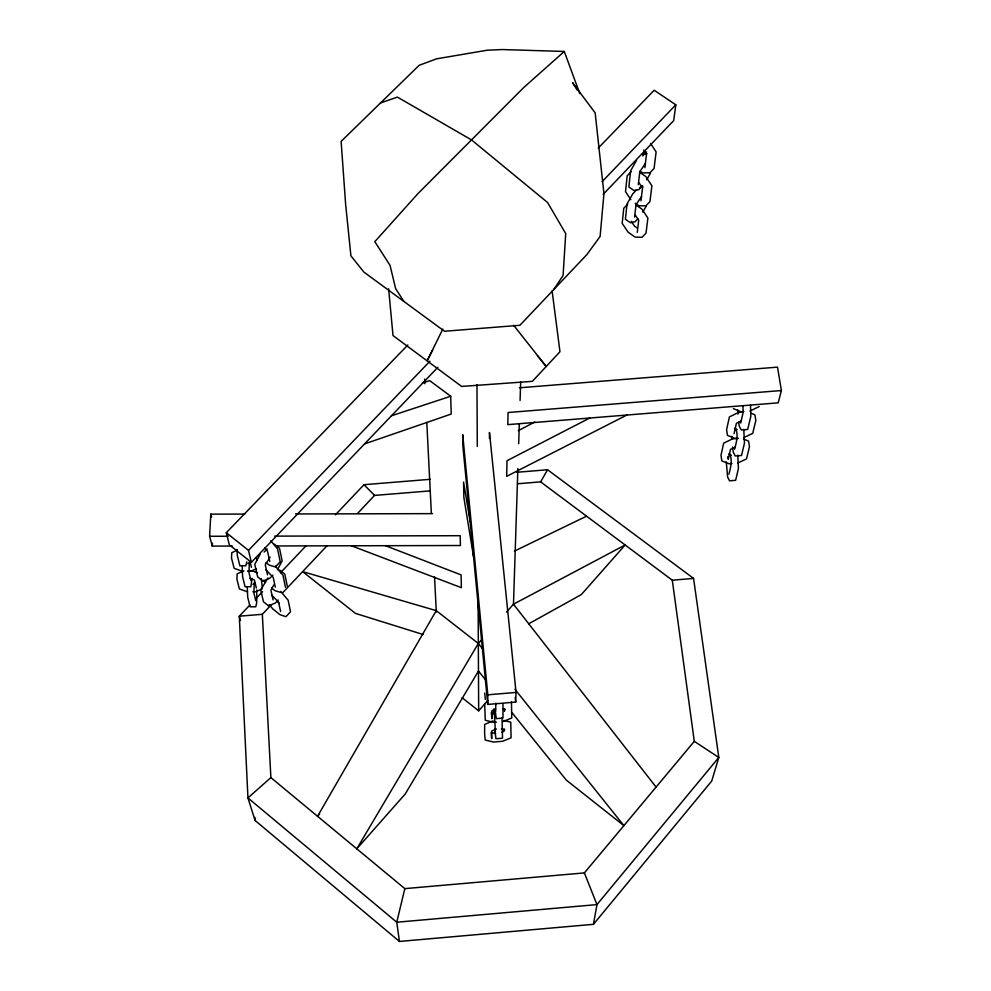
<?xml version="1.0" encoding="UTF-8"?>
<svg xmlns="http://www.w3.org/2000/svg" width="991" height="991" viewBox="0 0 991 991"><rect width="100%" height="100%" fill="white"/><g stroke="black" fill="none" stroke-linecap="round" stroke-linejoin="round"><path stroke-width="1.49" d="M484.686 704.006L485.268 720.234L493.791 722.365L496.454 722.142M487.758 704.44L487.82 694.815L462.698 434.628L462.921 446.557L487.758 704.44L515.679 702.074L516.051 692.424L489.48 432.472L489.443 438.443M493.543 713.929L493.605 709.048M495.376 731.618L494.274 711.278M495.673 711.34L495.797 703.115M504.085 728.794L504.01 731.358L501.719 732.299M504.53 711.352L504.605 708.664M513.474 604.448L517.872 468.483M518.677 443.757L519.321 423.677M520.077 400.5L520.684 381.956M262.293 587.601L261.327 578.732M252.073 578.249L250.872 586.722L245.099 586.734L242.609 576.762L242.2 566.84M232.315 546.053L212.272 546.103L212.433 543.167M212.272 546.103L209.609 536.28L210.798 514.156L244.678 514.081M634.599 217.116L636.024 204.641L641.499 196.664M638.291 184.76L639.79 171.666L645.401 163.478M637.275 232.389L638.712 220.2L635.417 215.295M640.991 200.801L642.49 188.017L639.133 182.939M644.893 167.64L646.466 154.212L643.716 150.025M598.217 148.117L654.184 90.255L675.812 104.811L673.707 120.605L603.135 194.397M249.868 605.043L239.302 616.191L247.948 797.928L255.059 820.461L399.435 941.45L593.448 924.318L596.966 904.597L718.797 757.458L693.564 578.41L547.565 469.759L516.72 472.273M734.046 433.686L736.387 423.33L741.379 420.902M728.93 474.181C730.565 467.579 732.82 459.861 729.45 453.432M734.678 449.208C736.301 442.407 738.803 434.392 735.248 427.802M740.686 423.046L743.126 412.454L742.965 406.26M270.803 605.34L262.342 614.309L270.877 777.613L404.824 888.63L396.759 922.225L399.435 941.45M254.328 582.336L253.869 592.853L255.752 600.657M781.391 390.541L778.208 402.841L507.813 424.631L508.073 412.516L781.391 390.541L777.514 367.141L519.395 387.803M249.41 561.624L248.927 572.327L250.884 580.466M246.846 561.81L245.793 565.787L239.884 565.799L237.295 555.381L237.047 549.571M442.779 329.148L427.146 360.873L432.708 349.922M260.212 554.068L254.761 564.399L257.672 576.886L262.962 581.098L269.961 578.174L272.847 575.127M277.381 569.813L282.113 560.956L279.524 548.296L274.173 544.071M273.838 584.814L270.927 590.264L273.07 599.889M636.47 160.468L630.61 170.848L628.876 186.965L634.054 190.545L638.774 189.653L642.589 185.639M646.665 179.817L650.282 173.45M642.8 212.124L646.318 205.955M517.575 483.757L540.64 481.874L547.565 469.759M483.15 649.514L478.331 643.481L436.238 610.642L317.554 816.299L319.622 814.007M553.659 289.669L563.074 275.523L565.725 233.591L547.552 202.498L471.505 139.904L397.416 97.093L380.482 103.014M593.448 924.318L711.724 781.044L718.797 757.458L694.295 741.342L672.294 580.206L540.64 481.874M404.824 888.63L584.38 872.91L694.295 741.342M462.153 697.751L478.678 710.82L487.832 700.464M482.344 638.997L478.331 643.481L356.797 848.829L405.208 794.014L478.467 671.056L486.197 680.644M506.451 612.066L513.474 604.213L625.135 544.988L581.333 594.588L528.736 623.773M278.248 599.989L275.436 602.962L268.635 605.947L263.482 601.81L260.72 589.967L267.954 577.951M637.882 218.788L635.082 221.749L630.449 222.752L625.408 219.246L627.055 203.886L632.766 193.827L636.569 189.826M282.46 593.002L327.03 545.768M357.627 513.363L374.561 495.413L429.921 490.904M627.737 204.109L623.76 208.283L622.175 223.371L628.121 232.204L635.144 237.097L642.106 237.27L646.021 233.096L647.891 218.082L641.895 209.089L635.937 204.951M256.211 598.366L262.553 591.677M280.515 572.736L305.872 545.991M335.466 514.787L363.994 484.698L430.329 479.297M407.834 344.992L226.282 532.712L229.367 544.864L251.33 562.343L437.824 367.302M264.201 552.049L267.174 548.927M642.651 155.971L646.553 151.883M631.242 171.592L627.179 175.853L625.519 191.672L630.833 199.649M270.134 557.115L265.241 564.746L267.508 574.891M251.33 562.343L248.506 550.364L429.945 361.182M602.119 181.663L675.812 104.811M579.772 93.6L564.275 51.458L523.768 87.493L418.004 193.567L374.809 241.668L390.045 265.365L395.644 288.654L403.894 301.437M270.877 777.613L247.948 797.928L396.759 922.225L596.966 904.597L584.38 872.91M518.305 430.664L534.744 422.03M589.707 418.029L507.008 460.704L506.661 476.349L626.869 415.031M749.964 411.054L759.23 406.521M514.465 551.083L586.561 516.175M743.696 437.675L752.726 433.327L755.823 420.568L754.919 414.857L751.24 413.297M735.359 447.077L730.491 449.406L728.261 459.291L727.84 456.504M737.713 463.07L746.508 458.907L749.469 446.73L748.589 441.131L743.783 439.137M237.27 550.216L231.795 552.681L231.522 558.082L234.149 568.339L242.411 571.287M247.923 563.631L251.652 561.984M243.873 570.878L237.159 573.826L236.899 579.14L239.413 588.964L247.49 591.788M256.099 568.884L250.636 571.262L247.899 571.274M252.878 584.318L255.319 583.265M262.231 588.914L255.542 591.776L252.854 591.776M495.562 709.209L491.982 710.708L491.908 718.76L491.288 712.479L494.782 713.359M493.122 720.866L484.649 724.409L484.636 733.885L485.218 740.029L493.53 742.036L502.648 741.268L511.059 737.824L510.761 722.191L503.787 720.432M503.118 721.572L511.752 717.98L511.455 701.739M496.417 729.029L491.771 730.949L491.685 738.605L491.09 732.46L495.636 733.575M364.564 443.918L451.202 414.052L450.707 396.251L429.722 380.643L422.401 382.922M391.47 415.774L450.707 396.251M639.629 187.621L643.109 186.977M642.292 154.373L647.036 153.642M672.294 580.206L693.564 578.41M487.82 694.815L516.051 692.424M731.915 463.54L729.017 463.776L721.832 460.914L720.99 455.352L723.665 443.15L732.547 438.864L738.431 438.394M262.342 614.309L239.302 616.191L240.429 620.465M743.894 411.538L740.847 411.785L733.365 408.602M743.027 412.083L738.506 412.454L729.401 416.926L726.601 429.71L727.468 435.383L734.789 438.394L737.762 438.158M295.479 513.957L432.522 513.635M209.609 536.28L228.178 536.242M274.581 536.131L460.196 535.697L460.419 545.521L275.473 545.954M247.961 570.866L252.048 570.866L257.474 572.798M564.275 51.458L502.425 49.55L487.275 50.207L436.573 58.828L419.181 65.295L341.115 141.379L345.661 204.679L350.913 255.864L363.808 272.005L444.501 331.254L519.916 325.283L586.883 254.576L600.112 236.453L603.953 193.617L595.157 112.875L572.587 82.687L577.22 90.107M501.396 728.992L504.828 729.834M503.019 708.974L505.373 709.581M436.238 610.642L302.639 571.621L355.472 613.404L422.984 634.463M280.787 592.457L274.792 590.574L271.633 588.059M249.955 578.447L254.414 580.032L256.31 588.01M351.384 545.768L461.372 587.675L461.088 574.891L385.474 545.694M728.719 454.25L731.333 455.303M734.517 428.57L737.18 429.685M640.161 171.208L642.614 172.892L649.96 172.781L654.06 168.458L656.116 151.92L650.629 143.509M639.666 172.31L645.773 176.509L651.905 185.812L649.947 201.557L645.934 205.794L638.786 205.769L635.194 203.279M637.386 228.153L634.475 226.121L631.23 221.278M279.598 570.06L284.813 574.198L287.279 586.214M265.997 562.554L269.23 565.13L275.362 566.939L280.218 561.823L277.567 548.977L270.704 540.752M226.282 532.712L248.506 550.364M265.885 569.85L273.169 577.27L275.312 587.155M271.484 594.934L278.57 602.132L280.602 611.521M363.994 484.698L374.561 495.413M269.23 604.683L272.884 608.982L280.069 614.742L285.941 616.687L290.536 611.794L288.146 600.224L280.738 591.441M263.668 580.255L265.551 582.485M277.009 600.856L279.004 603.209M264.894 547.973L267.471 551.046L269.738 561.476M275.374 566.195L282.992 575.275L285.507 587.465M537.432 355.695L546.202 366.497L513.648 325.283M512.273 713.012L566.356 780.152L623.884 825.639L514.961 689.315M513.474 604.213L656.079 787.089M210.798 514.156L211.554 517.017M250.426 563.198L251.404 567.347M256.52 557.797L257.103 560.361M470.155 521.588L463.577 482.072L463.862 497.482L473.512 556.496M743.77 429.388L744.464 443.101L741.528 455.488L735.272 455.996L733.328 452.305L732.522 447.028M738.667 422.315L739.286 426.341L741.305 429.983L747.697 429.475L750.782 416.48L750.521 405.133M737.75 455.129L738.431 468.495L735.632 480.313L729.512 480.808L727.642 477.092L726.267 461.781M552.111 290.933L559.965 351.743L532.353 381.337L461.645 386.44L393.006 335.577L388.633 288.79M515.209 697.466L515.679 702.074M495.005 708.875L496.28 718.636L502.994 718.066L502.957 703.759M494.707 729.103L495.958 738.741L502.511 738.184L502.003 717.62M484.71 693.031L485.33 699.435M424.619 379.107L424.854 383.74M426.787 422.315L431.358 513.35M434.529 576.626L436.313 612.116M254.898 817.377L255.059 820.461M247.304 587.564L247.7 597.239L250.079 606.802L255.74 606.789L256.694 602.801L256.805 589.992M737.824 409.915L737.923 414.102M731.903 436.251L731.977 438.963M476.968 384.595L477.29 446.433M478.071 594.86L478.678 710.82"/></g></svg>
